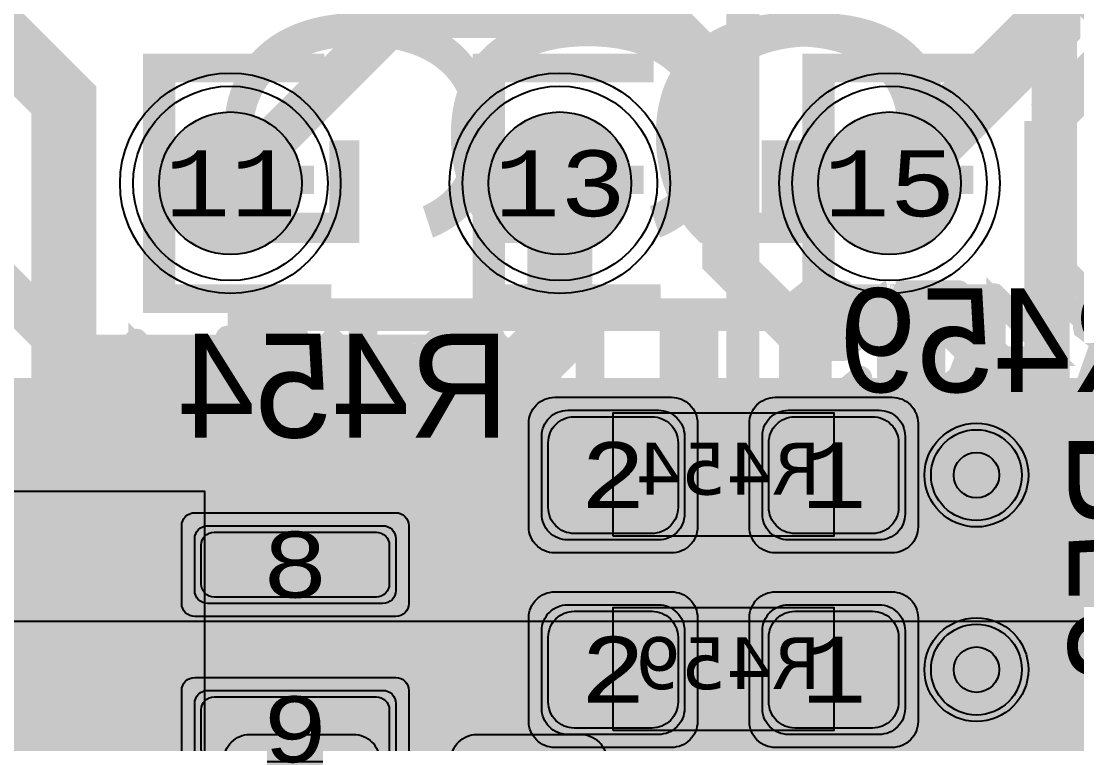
# Model space of a CAD drawing. Extents: x -28 to 199, y -61 to 255.
# Drawn here: x 74.34 to 82.47, y 134.43 to 140 of the extents above; entities that cross this region are included whole.
import ezdxf
from ezdxf.enums import TextEntityAlignment as Align

# ---------------------------------------------------------------- set-up
doc = ezdxf.new("R2010")
doc.units = 0
doc.header["$MEASUREMENT"] = 0
for name, color, linetype in [('ASSEMBLY_OUTLINES_BTM', 191, 'CONTINUOUS'), ('ASSEMBLY_OUTLINES_TOP', 102, 'CONTINUOUS'), ('ASSEMBLY_PART_NUMBERS_BTM', 191, 'CONTINUOUS'), ('ASSEMBLY_PART_NUMBERS_TOP', 102, 'CONTINUOUS'), ('ASSEMBLY_REF_DES_BTM', 191, 'CONTINUOUS'), ('DRILL_DRAWING', 21, 'CONTINUOUS'), ('GENERATED_SILKSCREEN_BTM', 255, 'CONTINUOUS'), ('GENERATED_SILKSCREEN_TOP', 140, 'CONTINUOUS'), ('PART_HOLES_LAYER_2', 30, 'CONTINUOUS'), ('PART_HOLES_LAYER_3', 30, 'CONTINUOUS'), ('PART_HOLES_LAYER_BOTTOM', 30, 'CONTINUOUS'), ('PART_HOLES_LAYER_TOP', 30, 'CONTINUOUS'), ('PART_PADS_LAYER_2', 230, 'CONTINUOUS'), ('PART_PADS_LAYER_3', 81, 'CONTINUOUS'), ('PART_PADS_LAYER_BOTTOM', 10, 'CONTINUOUS'), ('PART_PADS_LAYER_TOP', 150, 'CONTINUOUS'), ('PART_PADS_SMD_BTM', 10, 'CONTINUOUS'), ('PIN_NUMBERS_BTM', 8, 'CONTINUOUS'), ('PIN_NUMBERS_TOP', 8, 'CONTINUOUS'), ('PLACEMENT_OUTLINES_BTM', 222, 'CONTINUOUS'), ('PLACEMENT_OUTLINES_TOP', 130, 'CONTINUOUS'), ('PLANE_SHAPES_LAYER_2', 230, 'CONTINUOUS'), ('PLANE_SHAPES_LAYER_3', 81, 'CONTINUOUS'), ('SILKSCREEN_OUTLINES_BTM', 211, 'CONTINUOUS'), ('SILKSCREEN_OUTLINES_TOP', 150, 'CONTINUOUS'), ('SILKSCREEN_REF_DES_BTM', 211, 'CONTINUOUS'), ('SOLDERMASK_PADS_BTM', 12, 'CONTINUOUS'), ('SOLDERMASK_PADS_TOP', 180, 'CONTINUOUS'), ('SOLDERPASTE_PADS_BTM', 12, 'CONTINUOUS'), ('TRACES_LAYER_2', 230, 'CONTINUOUS'), ('TRACES_LAYER_BOTTOM', 10, 'CONTINUOUS'), ('TRACES_LAYER_TOP', 150, 'CONTINUOUS'), ('VIA_HOLES_LAYER_2', 30, 'CONTINUOUS'), ('VIA_HOLES_LAYER_3', 30, 'CONTINUOUS'), ('VIA_HOLES_LAYER_BOTTOM', 30, 'CONTINUOUS'), ('VIA_HOLES_LAYER_TOP', 30, 'CONTINUOUS'), ('VIA_PADS_LAYER_2', 230, 'CONTINUOUS'), ('VIA_PADS_LAYER_3', 81, 'CONTINUOUS'), ('VIA_PADS_LAYER_BOTTOM', 10, 'CONTINUOUS'), ('VIA_PADS_LAYER_TOP', 150, 'CONTINUOUS')]:
    doc.layers.add(name, color=color, linetype=linetype)
doc.styles.add('COURIER_NEW', font='COUR.TTF')
doc.styles.add('VERDANA', font='verdana.TTF')
doc.styles.add('VERIBEST_GERBER_0', font='txt')

msp = doc.modelspace()

# ---------------------------------------------------------------- hatches: boundary and pattern name
at = {"layer": 'PART_HOLES_LAYER_2'}
h = msp.add_hatch(color=256, dxfattribs=at)
edge = h.paths.add_edge_path()
edge.add_arc((75.95, 138.75), 0.55, 0, 360)
h = msp.add_hatch(color=256, dxfattribs=at)
edge = h.paths.add_edge_path()
edge.add_arc((78.49, 138.75), 0.55, 0, 360)
h = msp.add_hatch(color=256, dxfattribs=at)
edge = h.paths.add_edge_path()
edge.add_arc((81.03, 138.75), 0.55, 0, 360)
at = {"layer": 'PART_HOLES_LAYER_3'}
h = msp.add_hatch(color=256, dxfattribs=at)
edge = h.paths.add_edge_path()
edge.add_arc((75.95, 138.75), 0.55, 0, 360)
h = msp.add_hatch(color=256, dxfattribs=at)
edge = h.paths.add_edge_path()
edge.add_arc((78.49, 138.75), 0.55, 0, 360)
h = msp.add_hatch(color=256, dxfattribs=at)
edge = h.paths.add_edge_path()
edge.add_arc((81.03, 138.75), 0.55, 0, 360)
at = {"layer": 'PART_HOLES_LAYER_BOTTOM'}
h = msp.add_hatch(color=256, dxfattribs=at)
edge = h.paths.add_edge_path()
edge.add_arc((75.95, 138.75), 0.55, 0, 360)
h = msp.add_hatch(color=256, dxfattribs=at)
edge = h.paths.add_edge_path()
edge.add_arc((78.49, 138.75), 0.55, 0, 360)
h = msp.add_hatch(color=256, dxfattribs=at)
edge = h.paths.add_edge_path()
edge.add_arc((81.03, 138.75), 0.55, 0, 360)
at = {"layer": 'PART_HOLES_LAYER_TOP'}
h = msp.add_hatch(color=256, dxfattribs=at)
edge = h.paths.add_edge_path()
edge.add_arc((75.95, 138.75), 0.55, 0, 360)
h = msp.add_hatch(color=256, dxfattribs=at)
edge = h.paths.add_edge_path()
edge.add_arc((78.49, 138.75), 0.55, 0, 360)
h = msp.add_hatch(color=256, dxfattribs=at)
edge = h.paths.add_edge_path()
edge.add_arc((81.03, 138.75), 0.55, 0, 360)
at = {"layer": 'PLANE_SHAPES_LAYER_2'}
h = msp.add_hatch(color=256, dxfattribs=at)
h.paths.add_polyline_path([(169.5, 129.25), (149.5, 129.25), (142.25, 122), (142.25, 90.5), (147.5, 90.5), (147.5, 80), (154, 80), (154, 69.25), (131.75, 69.25), (131.75, 73.25), (121.25, 73.25), (121.25, 81), (110.5, 81), (110.5, 125.75), (106.5, 125.75), (106.5, 128.75), (93.5, 128.75), (93.5, 120.25), (91.75, 120.25), (91.75, 121.5), (80, 121.5), (80, 118.25), (73.25, 118.25), (73.25, 124.5), (67.5, 124.5), (67.5, 128), (57.75, 128), (57.75, 120.25), (55.25, 120.25), (55.25, 121.5), (47.5, 121.5), (47.5, 119), (35, 119), (35, 134.75), (32.75, 134.75), (32.75, 159.75), (29.25, 159.75), (29.25, 175.25), (22.5, 175.25), (22.5, 195.25), (17.25, 195.25), (17.25, 198), (22.5, 198), (22.5, 216.5), (40.25, 216.5), (40.25, 235.5), (54.5, 235.5), (54.5, 254), (87.25, 254), (87.25, 236.25), (86.25, 236.25), (86.25, 228.75), (81, 228.75), (81, 218.75), (95.25, 218.75), (95.25, 194.5), (87, 194.5), (87, 172), (131.1, 172), (131.1, 208.75), (115.5, 208.75), (115.5, 213.75), (106.75, 213.75), (106.75, 218.75), (110.25, 222.25), (110.25, 226.25), (142.5, 226.25), (142.5, 221.5), (160.5, 221.5), (160.5, 240.75), (169.5, 240.75)])
h.paths.add_polyline_path([(35.5, 149.5), (41.75, 149.5), (41.75, 152), (39.25, 152), (39.25, 154), (37.75, 154), (37.75, 152), (35.5, 152)], flags=16)
h.paths.add_polyline_path([(37.5, 125.75), (37.5, 128.75), (42.75, 128.75), (42.75, 125.75)], flags=16)
h.paths.add_polyline_path([(52, 127.75), (52, 130.75), (54.25, 130.75), (54.25, 127.75)], flags=16)
h.paths.add_polyline_path([(50.75, 219.5), (50.75, 226.5), (71.75, 226.5), (71.75, 219.5)], flags=16)
h.paths.add_polyline_path([(66.5, 150.75), (66.5, 177.5), (72.25, 177.5), (72.25, 150.75)], flags=16)
h.paths.add_polyline_path([(47.25, 185.25), (73, 185.25), (73, 188.25), (70.25, 188.25), (70.25, 191), (47.25, 191)], flags=16)
h.paths.add_polyline_path([(84.5, 208), (84.5, 212.75), (85, 212.75), (85, 208)], flags=16)
h.paths.add_polyline_path([(61.5, 137.25), (87.75, 137.25), (87.75, 140.5), (84.75, 140.5), (84.75, 143), (61.5, 143)], flags=16)
h.paths.add_polyline_path([(88.75, 127), (88.75, 130), (91, 130), (91, 127)], flags=16)
h.paths.add_polyline_path([(85.5, 130.25), (85.5, 132.5), (91, 132.5), (91, 130.25)], flags=16)
h.paths.add_polyline_path([(108.75, 142.25), (135.75, 142.25), (135.75, 145.75), (132.25, 145.75), (132.25, 149), (108.75, 149)], flags=16)
h.paths.add_polyline_path([(114.25, 126.75), (140.75, 126.75), (140.75, 129.75), (137.25, 129.75), (137.25, 133), (114.25, 133)], flags=16)
h.paths.add_polyline_path([(155.25, 180.25), (166.25, 180.25), (166.25, 186.25), (152.25, 186.25), (152.25, 183), (155.25, 183)], flags=16)
at = {"layer": 'PLANE_SHAPES_LAYER_3'}
h = msp.add_hatch(color=256, dxfattribs=at)
h.paths.add_polyline_path([(169.5, 129.25), (149.5, 129.25), (142.25, 122), (142.25, 90.5), (147.5, 90.5), (147.5, 80), (154, 80), (154, 69.25), (131.75, 69.25), (131.75, 73.25), (121.25, 73.25), (121.25, 81), (110.5, 81), (110.5, 125.75), (106.5, 125.75), (106.5, 128.75), (93.5, 128.75), (93.5, 120.25), (91.75, 120.25), (91.75, 121.5), (80, 121.5), (80, 118.25), (73.25, 118.25), (73.25, 124.5), (67.5, 124.5), (67.5, 127.75), (58.25, 127.75), (58.25, 130.25), (88.75, 130.25), (88.75, 127), (91, 127), (91, 132.5), (55, 132.5), (55, 131.25), (52, 131.25), (52, 127.75), (55, 127.75), (55, 127.25), (57.75, 127.25), (57.75, 120.25), (55.25, 120.25), (55.25, 121.5), (47.5, 121.5), (47.5, 119), (35, 119), (35, 134.75), (32.75, 134.75), (32.75, 159.75), (29.25, 159.75), (29.25, 175.25), (22.5, 175.25), (22.5, 195.25), (17.25, 195.25), (17.25, 198), (22.5, 198), (22.5, 216.5), (40.25, 216.5), (40.25, 235.5), (54.5, 235.5), (54.5, 254), (87.25, 254), (87.25, 236.25), (86.25, 236.25), (86.25, 228.75), (81, 228.75), (81, 218.75), (95.25, 218.75), (95.25, 194.5), (87, 194.5), (87, 172), (131.1, 172), (131.1, 208.75), (115.5, 208.75), (115.5, 213.75), (106.75, 213.75), (106.75, 218.75), (110.25, 222.25), (110.25, 226.25), (142.5, 226.25), (142.5, 221.5), (160.5, 221.5), (160.5, 240.75), (169.5, 240.75)])
h.paths.add_polyline_path([(35.5, 149.5), (41.75, 149.5), (41.75, 152), (39.25, 152), (39.25, 154), (37.75, 154), (37.75, 152), (35.5, 152)], flags=16)
h.paths.add_polyline_path([(37.5, 125.75), (37.5, 128.75), (42.75, 128.75), (42.75, 125.75)], flags=16)
h.paths.add_polyline_path([(50.75, 219.5), (50.75, 226.5), (71.75, 226.5), (71.75, 219.5)], flags=16)
h.paths.add_polyline_path([(66.5, 150.75), (66.5, 177.5), (72.25, 177.5), (72.25, 150.75)], flags=16)
h.paths.add_polyline_path([(47.25, 185.25), (73, 185.25), (73, 188.25), (70.25, 188.25), (70.25, 191), (47.25, 191)], flags=16)
h.paths.add_polyline_path([(84.5, 208), (84.5, 212.75), (85, 212.75), (85, 208)], flags=16)
h.paths.add_polyline_path([(61.5, 137.25), (87.75, 137.25), (87.75, 140.5), (84.75, 140.5), (84.75, 143), (61.5, 143)], flags=16)
h.paths.add_polyline_path([(108.75, 142.25), (135.75, 142.25), (135.75, 145.75), (132.25, 145.75), (132.25, 149), (108.75, 149)], flags=16)
h.paths.add_polyline_path([(114.25, 126.75), (140.75, 126.75), (140.75, 129.75), (137.25, 129.75), (137.25, 133), (114.25, 133)], flags=16)
h.paths.add_polyline_path([(155.25, 180.25), (166.25, 180.25), (166.25, 186.25), (152.25, 186.25), (152.25, 183), (155.25, 183)], flags=16)
at = {"layer": 'VIA_HOLES_LAYER_2'}
h = msp.add_hatch(color=256, dxfattribs=at)
edge = h.paths.add_edge_path()
edge.add_arc((81.7, 136.5), 0.175, 0, 360)
h = msp.add_hatch(color=256, dxfattribs=at)
edge = h.paths.add_edge_path()
edge.add_arc((81.7, 135), 0.175, 0, 360)
at = {"layer": 'VIA_HOLES_LAYER_3'}
h = msp.add_hatch(color=256, dxfattribs=at)
edge = h.paths.add_edge_path()
edge.add_arc((81.7, 136.5), 0.175, 0, 360)
h = msp.add_hatch(color=256, dxfattribs=at)
edge = h.paths.add_edge_path()
edge.add_arc((81.7, 135), 0.175, 0, 360)
at = {"layer": 'VIA_HOLES_LAYER_BOTTOM'}
h = msp.add_hatch(color=256, dxfattribs=at)
edge = h.paths.add_edge_path()
edge.add_arc((81.7, 136.5), 0.175, 0, 360)
h = msp.add_hatch(color=256, dxfattribs=at)
edge = h.paths.add_edge_path()
edge.add_arc((81.7, 135), 0.175, 0, 360)
at = {"layer": 'VIA_HOLES_LAYER_TOP'}
h = msp.add_hatch(color=256, dxfattribs=at)
edge = h.paths.add_edge_path()
edge.add_arc((81.7, 136.5), 0.175, 0, 360)
h = msp.add_hatch(color=256, dxfattribs=at)
edge = h.paths.add_edge_path()
edge.add_arc((81.7, 135), 0.175, 0, 360)

# ---------------------------------------------------------------- linework, layer by layer
at = {"layer": 'ASSEMBLY_OUTLINES_BTM'}
for points in [[(78.9, 136.03), (78.9, 136.98), (80.6, 136.98), (80.6, 136.03)], [(78.9, 134.53), (78.9, 135.48), (80.6, 135.48), (80.6, 134.53)]]:
    msp.add_lwpolyline(points, close=True, dxfattribs=at)
at = {"layer": 'ASSEMBLY_OUTLINES_BTM', "const_width": 0.2}
msp.add_lwpolyline([(71.75, 127.625), (71.75, 136.375), (75.75, 136.375), (75.75, 127.625)], close=True, dxfattribs=at)
at = {"layer": 'ASSEMBLY_OUTLINES_TOP', "const_width": 0.2}
msp.add_lwpolyline([(58.08, 135.37), (58.08, 144.67), (91.28, 144.67), (91.28, 135.37)], close=True, dxfattribs=at)
at = {"layer": 'ASSEMBLY_OUTLINES_TOP'}
msp.add_solid([(73.5, 135), (75.75, 135), (73.5, 135.75), (75.75, 135.75)], dxfattribs=at)
at = {"layer": 'GENERATED_SILKSCREEN_BTM', "const_width": 0.15}
for points in [[(82.2808, 137.4176), (81.8504, 137.8464), (81.8504, 137.4176), (82.2808, 137.4176)], [(80.6824, 137.1296), (80.8168, 137.2392), (80.8192, 137.2408), (80.8208, 137.2432), (80.8216, 137.248), (80.8208, 137.2536), (80.8184, 137.2592), (80.8144, 137.2632), (80.8096, 137.2664), (80.804, 137.2672), (80.7984, 137.2656), (80.668, 137.1592), (80.4096, 137.1592), (80.2848, 137.26), (80.2848, 137.5472), (80.3936, 137.4592), (80.3968, 137.4576), (80.3976, 137.4568), (80.4, 137.456), (80.4032, 137.456), (80.6728, 137.456), (80.676, 137.456), (80.6808, 137.4576), (80.6824, 137.4592), (80.8168, 137.568), (80.8192, 137.5688), (80.82, 137.5704), (80.8216, 137.5728), (80.8232, 137.5784), (80.824, 137.5816), (80.824, 137.8008), (80.8232, 137.8048), (80.8216, 137.808), (80.82, 137.8104), (80.8192, 137.8112), (80.8168, 137.8136), (80.6824, 137.9232), (80.6792, 137.924), (80.6776, 137.9248), (80.676, 137.9256), (80.6728, 137.9264), (80.4032, 137.9264), (80.4, 137.9256), (80.3984, 137.9248), (80.396, 137.924), (80.3928, 137.9232), (80.2584, 137.8136), (80.256, 137.8096), (80.2552, 137.8064), (80.2536, 137.804), (80.2528, 137.8008), (80.2528, 137.252), (80.2536, 137.2496), (80.2552, 137.244), (80.256, 137.2424), (80.2584, 137.2392), (80.3928, 137.1296), (80.3968, 137.128), (80.3976, 137.1272), (80.4, 137.1272), (80.4008, 137.1264), (80.4016, 137.1264), (80.4032, 137.1264), (80.6728, 137.1264), (80.676, 137.1272), (80.6792, 137.128), (80.6824, 137.1296)], [(80.7912, 137.7928), (80.7912, 137.5896), (80.668, 137.488), (80.4096, 137.488), (80.2848, 137.5896), (80.2848, 137.7928), (80.4096, 137.8936), (80.668, 137.8936), (80.7912, 137.7928)], [(81.8504, 137.1424), (81.8496, 137.136), (81.8456, 137.132), (81.84, 137.1296), (81.8344, 137.1288), (81.8288, 137.1296), (81.824, 137.132), (81.82, 137.136), (81.8184, 137.1424), (81.8184, 137.3848), (81.7808, 137.3848), (81.7752, 137.3864), (81.7704, 137.3896), (81.768, 137.3952), (81.7672, 137.4008), (81.768, 137.4072), (81.7704, 137.4128), (81.7752, 137.4168), (81.7808, 137.4176), (81.8184, 137.4176), (81.8184, 137.888), (81.8192, 137.892), (81.8216, 137.8952), (81.8248, 137.8984), (81.8288, 137.9008), (81.8336, 137.9024), (81.8384, 137.9032), (81.8424, 137.9024), (81.8464, 137.8992), (82.332, 137.4136), (82.3352, 137.4088), (82.3368, 137.404), (82.336, 137.3992), (82.3328, 137.3936), (82.3312, 137.3896), (82.328, 137.3872), (82.3248, 137.3856), (82.3208, 137.3848), (81.8504, 137.3848), (81.8504, 137.1424)], [(82.5256, 137.6224), (82.5232, 137.624), (82.5224, 137.628), (82.5208, 137.632), (82.52, 137.636), (82.52, 137.8008), (82.5208, 137.8048), (82.5224, 137.8072), (82.5224, 137.8096), (82.5232, 137.8104), (82.5248, 137.8112), (82.5256, 137.8128), (82.6616, 137.9232)], [(75.6688, 137.0676), (75.2384, 137.4964), (75.2384, 137.0676), (75.6688, 137.0676)], [(77.1808, 137.0676), (76.7504, 137.4964), (76.7504, 137.0676), (77.1808, 137.0676)], [(82.552, 137.1376), (82.5488, 137.132), (82.5432, 137.1288), (82.5376, 137.128), (82.532, 137.1296), (82.5272, 137.132), (82.5232, 137.136), (82.5216, 137.1416), (82.5224, 137.148), (82.6536, 137.5208), (82.5256, 137.6224)], [(75.2384, 136.7924), (75.2376, 136.786), (75.2336, 136.782), (75.228, 136.7796), (75.2224, 136.7788), (75.2168, 136.7796), (75.212, 136.782), (75.208, 136.786), (75.2064, 136.7924), (75.2064, 137.0348), (75.1688, 137.0348), (75.1632, 137.0364), (75.1584, 137.0396), (75.156, 137.0452), (75.1552, 137.0508), (75.156, 137.0572), (75.1584, 137.0628), (75.1632, 137.0668), (75.1688, 137.0676), (75.2064, 137.0676), (75.2064, 137.538), (75.2072, 137.542), (75.2096, 137.5452), (75.2128, 137.5484), (75.2168, 137.5508), (75.2216, 137.5524), (75.2264, 137.5532), (75.2304, 137.5524), (75.2344, 137.5492), (75.72, 137.0636), (75.7232, 137.0588), (75.7248, 137.054), (75.724, 137.0492), (75.7208, 137.0436), (75.7192, 137.0396), (75.716, 137.0372), (75.7128, 137.0356), (75.7088, 137.0348), (75.2384, 137.0348), (75.2384, 136.7924)], [(76.3296, 137.3012), (76.3328, 137.3004), (76.3352, 137.2996), (76.3384, 137.298), (76.4472, 137.21), (76.4472, 137.5436), (75.9248, 137.5436), (75.9192, 137.5452), (75.9144, 137.5484), (75.912, 137.554), (75.9112, 137.5596), (75.912, 137.566), (75.9144, 137.5708), (75.9192, 137.5748), (75.9248, 137.5764), (76.4648, 137.5764), (76.4704, 137.5748), (76.4752, 137.5708), (76.4792, 137.566), (76.4808, 137.5604), (76.4808, 137.1756), (76.48, 137.17), (76.4776, 137.166), (76.4744, 137.1636), (76.4688, 137.162), (76.4656, 137.1604), (76.4616, 137.1596), (76.4576, 137.1604), (76.4544, 137.1628), (76.324, 137.2692), (76.0656, 137.2692), (75.9408, 137.1676), (75.9408, 136.91), (76.0656, 136.81), (76.324, 136.81), (76.4544, 136.9156), (76.46, 136.918), (76.4648, 136.918), (76.4704, 136.9148), (76.4744, 136.9108), (76.4776, 136.9052), (76.4792, 136.8996), (76.4784, 136.8964), (76.4776, 136.894), (76.476, 136.8916), (76.4736, 136.89), (76.3384, 136.7796), (76.336, 136.778), (76.3328, 136.778), (76.3296, 136.7764), (76.06, 136.7764), (76.0584, 136.7764), (76.0568, 136.7772), (76.056, 136.7772), (76.0544, 136.778), (76.0528, 136.778), (76.0496, 136.7796), (75.9144, 136.89), (75.912, 136.8924), (75.9112, 136.894), (75.9096, 136.8988), (75.9088, 136.902), (75.9088, 137.1756), (75.9096, 137.1788), (75.9112, 137.1836), (75.9112, 137.1852), (75.9128, 137.186), (75.9136, 137.1876), (75.9144, 137.1892), (76.0496, 137.298), (76.0536, 137.2996), (76.0568, 137.3004), (76.06, 137.3012), (76.3296, 137.3012)], [(76.7504, 136.7924), (76.7496, 136.786), (76.7456, 136.782), (76.74, 136.7796), (76.7344, 136.7788), (76.7288, 136.7796), (76.724, 136.782), (76.72, 136.786), (76.7184, 136.7924), (76.7184, 137.0348), (76.6808, 137.0348), (76.6752, 137.0364), (76.6704, 137.0396), (76.668, 137.0452), (76.6672, 137.0508), (76.668, 137.0572), (76.6704, 137.0628), (76.6752, 137.0668), (76.6808, 137.0676), (76.7184, 137.0676), (76.7184, 137.538), (76.7192, 137.542), (76.7216, 137.5452), (76.7248, 137.5484), (76.7288, 137.5508), (76.7336, 137.5524), (76.7384, 137.5532), (76.7424, 137.5524), (76.7464, 137.5492), (77.232, 137.0636), (77.2352, 137.0588), (77.2368, 137.054), (77.236, 137.0492), (77.2328, 137.0436), (77.2312, 137.0396), (77.228, 137.0372), (77.2248, 137.0356), (77.2208, 137.0348), (76.7504, 137.0348), (76.7504, 136.7924)], [(77.4256, 137.2724), (77.4232, 137.274), (77.4224, 137.278), (77.4208, 137.282), (77.42, 137.286), (77.42, 137.4508), (77.4208, 137.4548), (77.4224, 137.4572), (77.4224, 137.4596), (77.4232, 137.4604), (77.4248, 137.4612), (77.4256, 137.4628), (77.5616, 137.5732), (77.5656, 137.5748), (77.5688, 137.5756), (77.572, 137.5764), (77.9752, 137.5764), (77.9824, 137.5748), (77.9872, 137.5708), (77.9912, 137.566), (77.9928, 137.5604), (77.9928, 136.7924), (77.9912, 136.786), (77.9872, 136.782), (77.9824, 136.7796), (77.9768, 136.7788), (77.9704, 136.7796), (77.9648, 136.782), (77.9608, 136.786), (77.9592, 136.7924), (77.9592, 137.1604), (77.5832, 137.1604), (77.452, 136.7876), (77.4488, 136.782), (77.4432, 136.7788), (77.4376, 136.778), (77.432, 136.7796), (77.4272, 136.782), (77.4232, 136.786), (77.4216, 136.7916), (77.4224, 136.798), (77.5536, 137.1708), (77.4256, 137.2724)], [(77.9592, 137.5436), (77.5768, 137.5436), (77.452, 137.4428), (77.452, 137.294), (77.5768, 137.1924), (77.9592, 137.1924), (77.9592, 137.5436)], [(82.6972, 136.1696), (82.5324, 136.1696), (82.5284, 136.1696), (82.526, 136.172), (82.5236, 136.172), (82.5228, 136.1728), (82.522, 136.1736), (82.5196, 136.1752), (82.41, 136.3112), (82.4084, 136.3152), (82.4076, 136.3176), (82.4068, 136.3216), (82.4068, 136.7248), (82.4084, 136.732), (82.4124, 136.736), (82.4172, 136.7408), (82.4228, 136.7424), (83.1908, 136.7424)], [(82.4396, 136.7088), (82.4396, 136.3256), (82.5404, 136.2016), (82.6892, 136.2016), (82.7908, 136.3256), (82.7908, 136.7088), (82.4396, 136.7088)], [(82.7732, 135.9528), (82.4396, 135.9528), (82.4396, 135.4304), (82.438, 135.4248), (82.4348, 135.42), (82.4292, 135.4176), (82.4236, 135.4168), (82.4172, 135.4176), (82.4116, 135.42), (82.4084, 135.4248), (82.4068, 135.4304), (82.4068, 135.9704), (82.4084, 135.976), (82.4124, 135.98), (82.4172, 135.9848), (82.4228, 135.9864), (82.8076, 135.9864)], [(82.634, 134.6904), (82.5404, 134.6904), (82.4396, 134.8152), (82.4396, 135.0736), (82.546, 135.204), (82.5476, 135.2096), (82.5468, 135.2144), (82.5444, 135.22), (82.5396, 135.2232), (82.5348, 135.2264), (82.5292, 135.2272), (82.5236, 135.2264), (82.5196, 135.2224), (82.41, 135.088), (82.4092, 135.0848), (82.4084, 135.0824), (82.4076, 135.0816), (82.4068, 135.0784), (82.4068, 134.8088), (82.4076, 134.8056), (82.4076, 134.8048), (82.4084, 134.804), (82.4092, 134.8016), (82.41, 134.7984)], [(82.41, 134.7984), (82.5196, 134.664), (82.5236, 134.6616), (82.5268, 134.6608), (82.5292, 134.6592), (82.5324, 134.6584), (82.642, 134.6584)]]:
    msp.add_lwpolyline(points, dxfattribs=at)
for points in [[(81.580805, 137.525599), (81.580005, 137.519999, -0.1119910937), (81.580004, 137.519997), (81.577605, 137.515998, -0.1622776605), (81.577603, 137.515996), (81.574403, 137.513596, -0.1119910934), (81.574401, 137.513595), (81.568801, 137.511995, -0.049388989), (81.5688, 137.511995), (81.565604, 137.510397, -0.1845275527), (81.565601, 137.510395), (81.561601, 137.509595, -0.0954145719), (81.561599, 137.509595), (81.557599, 137.510395, -0.1119910922), (81.557597, 137.510396), (81.554397, 137.512796), (81.423998, 137.619195), (81.165602, 137.619195), (81.040805, 137.517598), (81.040805, 137.260002), (81.165602, 137.160005), (81.423998, 137.160005), (81.554396, 137.265603, -0.1622776605), (81.554398, 137.265605), (81.559998, 137.268005, -0.1454891695), (81.560001, 137.268005), (81.5648, 137.268005, -0.2360679775), (81.564804, 137.268003), (81.5704, 137.264805, -0.2133768066), (81.570404, 137.264804), (81.574404, 137.260804, -0.2133768072), (81.574405, 137.2608), (81.577603, 137.255204, -0.1845275526), (81.577605, 137.255201), (81.579205, 137.249601), (81.579205, 137.249599), (81.578405, 137.246399), (81.578405, 137.246398), (81.577605, 137.243998, -0.1622776605), (81.577603, 137.243996), (81.576004, 137.241597, -0.0710678126), (81.576003, 137.241596), (81.573603, 137.239996), (81.438403, 137.129596), (81.436003, 137.127996, -0.1622776602), (81.436, 137.127995), (81.4328, 137.127995), (81.429604, 137.126397, -0.2360679779), (81.4296, 137.126395), (81.1584, 137.126395, -0.2360679779), (81.158396, 137.126397), (81.1568, 137.127195), (81.156, 137.127195, -0.2360679779), (81.155996, 137.127197), (81.1544, 137.127995), (81.1528, 137.127995, -0.2360679779), (81.152796, 137.127997), (81.1496, 137.129595, -0.1622776599), (81.149597, 137.129596), (81.014399, 137.239995, -0.1622776593), (81.014396, 137.239996), (81.011996, 137.242396, -0.213376806), (81.011995, 137.2424), (81.011197, 137.243995, -0.184527552), (81.011195, 137.243998), (81.009595, 137.248798), (81.009595, 137.248799), (81.008795, 137.251999), (81.008795, 137.525601), (81.009595, 137.528801), (81.009595, 137.528802), (81.011195, 137.533602), (81.011195, 137.5352, -0.4142135624), (81.0112, 137.535205), (81.012797, 137.536003), (81.013595, 137.5376, -0.111991093), (81.013596, 137.537602), (81.014395, 137.5392, -0.2360679784), (81.014397, 137.539204), (81.149596, 137.648003, -0.1622776605), (81.149598, 137.648005), (81.153598, 137.649605, -0.099019513), (81.1536, 137.649605), (81.156799, 137.650405), (81.159999, 137.651205, -0.099019513), (81.160001, 137.651205), (81.429599, 137.651205, -0.0990195137), (81.429601, 137.651205), (81.4328, 137.650405, -0.099019513), (81.432802, 137.650405), (81.435202, 137.649605, -0.1622776591), (81.435204, 137.649603), (81.4384, 137.648005, -0.1622776602), (81.438403, 137.648004), (81.547195, 137.56001), (81.547195, 137.893595), (81.024801, 137.893595, -0.0990195136), (81.024799, 137.893595), (81.019199, 137.895195, -0.1119910928), (81.019197, 137.895196), (81.014399, 137.898395, -0.2534505533), (81.014395, 137.898398), (81.011995, 137.903998), (81.011995, 137.903999), (81.011195, 137.909599), (81.011195, 137.909601), (81.011995, 137.916001, -0.184527552), (81.011997, 137.916004), (81.014395, 137.9208, -0.2360679775), (81.014397, 137.920804), (81.019196, 137.924803, -0.1845275529), (81.019199, 137.924805), (81.02009, 137.92506, 1.06104e-05), (81.020125, 137.925059), (81.019202, 137.924795), (81.014403, 137.920796), (81.012005, 137.916), (81.012005, 137.915999), (81.011205, 137.9096), (81.012005, 137.904002), (81.014405, 137.898403), (81.019202, 137.895205), (81.024801, 137.893605), (81.5472, 137.893605, -0.4142135624), (81.547205, 137.8936), (81.547205, 137.56, -0.6180339895), (81.547197, 137.559996), (81.438397, 137.647996, -0.0710678117), (81.438396, 137.647997), (81.4352, 137.649595, -0.0990195136), (81.435198, 137.649595), (81.432798, 137.650395, -0.0493889897), (81.432797, 137.650395), (81.429599, 137.651195), (81.160001, 137.651195), (81.156801, 137.650395), (81.153603, 137.649595, -0.049388989), (81.153602, 137.649595), (81.149602, 137.647995), (81.014403, 137.539196), (81.013605, 137.5376, -0.1119910925), (81.013604, 137.537598), (81.012805, 137.536, -0.2534505542), (81.012802, 137.535996), (81.011205, 137.535198), (81.011205, 137.533598), (81.009605, 137.528798, -0.049388989), (81.009605, 137.528797), (81.008805, 137.525599), (81.008805, 137.252001), (81.009605, 137.248803, -0.049388989), (81.009605, 137.248802), (81.011205, 137.244002), (81.011205, 137.244), (81.012003, 137.242405, -0.0710678117), (81.012004, 137.242404), (81.014404, 137.240004, -0.0710678119), (81.014405, 137.240003), (81.149603, 137.129604, -0.0710678119), (81.149604, 137.129603), (81.1528, 137.128005), (81.1544, 137.128005, -0.2360679767), (81.154404, 137.128003), (81.156, 137.127205), (81.1568, 137.127205, -0.2360679763), (81.156804, 137.127203), (81.1584, 137.126405), (81.4296, 137.126405), (81.432796, 137.128003, -0.2360679767), (81.4328, 137.128005), (81.435999, 137.128005), (81.438397, 137.129604), (81.573597, 137.240004), (81.575996, 137.241604), (81.577595, 137.244002), (81.578395, 137.246402, -0.0493889889), (81.578395, 137.246403), (81.579195, 137.2496), (81.577595, 137.255199), (81.577595, 137.2552), (81.574398, 137.260795, -0.1119910934), (81.574396, 137.260796), (81.570396, 137.264796, -0.0710678116), (81.570395, 137.264797), (81.5648, 137.267995), (81.560002, 137.267995), (81.554402, 137.265595), (81.424003, 137.159996, -0.1622776602), (81.424, 137.159995), (81.1656, 137.159995, -0.1622776602), (81.165597, 137.159996), (81.040797, 137.259996, -0.2360679769), (81.040795, 137.26), (81.040795, 137.5176, -0.2360679778), (81.040797, 137.517604), (81.165597, 137.619204, -0.1622776602), (81.1656, 137.619205), (81.424, 137.619205, -0.1622776602), (81.424003, 137.619204), (81.554403, 137.512804), (81.557602, 137.510405), (81.5616, 137.509605), (81.565599, 137.510405, -0.049388989), (81.5656, 137.510405), (81.568796, 137.512003, -0.1845275525), (81.568799, 137.512005), (81.574398, 137.513605), (81.577596, 137.516003), (81.579995, 137.520001), (81.580795, 137.525601), (81.580795, 137.910399), (81.579195, 137.915998), (81.575196, 137.920796), (81.570398, 137.924795), (81.564799, 137.926395), (81.077956, 137.926395, 5.22092e-05), (81.078128, 137.926405), (81.564799, 137.926405, -0.0990195143), (81.564801, 137.926405), (81.570401, 137.924805, -0.1845275525), (81.570404, 137.924803), (81.575203, 137.920804, -0.0710678117), (81.575204, 137.920803), (81.579203, 137.916004, -0.184527552), (81.579205, 137.916001), (81.580805, 137.910401), (81.580805, 137.525599)], [(80.042098, 136.980005, 1.22306e-05), (80.042089, 136.979995), (79.457911, 136.979995, 1.22306e-05), (79.457902, 136.980005), (80.042098, 136.980005)], [(75.750005, 136.183206, 1.45686e-05), (75.749995, 136.183204), (75.749995, 136.374995), (71.750005, 136.374995), (71.750005, 136.183204, 1.45686e-05), (71.749995, 136.183206), (71.749995, 136.375, -0.4142135624), (71.75, 136.375005), (75.75, 136.375005, -0.4142135624), (75.750005, 136.375), (75.750005, 136.183206)], [(80.033844, 136.029995), (79.466156, 136.029995, 1.1642e-05), (79.466164, 136.030005), (80.033836, 136.030005, 1.1642e-05), (80.033844, 136.029995)], [(75.750005, 134.913206, 1.45686e-05), (75.749995, 134.913204), (75.749995, 135.436796, 1.45686e-05), (75.750005, 135.436794), (75.750005, 134.913206)], [(80.042098, 135.480005, 1.22306e-05), (80.042089, 135.479995), (79.457911, 135.479995, 1.22306e-05), (79.457902, 135.480005), (80.042098, 135.480005)], [(80.033844, 134.529995), (79.466156, 134.529995, 1.1642e-05), (79.466164, 134.530005), (80.033836, 134.530005, 1.1642e-05), (80.033844, 134.529995)]]:
    msp.add_lwpolyline(points, format="xyb", dxfattribs=at)
at = {"layer": 'GENERATED_SILKSCREEN_TOP', "const_width": 0.15}
for points in [[(91.280005, 142.717402, 5.9988e-06), (91.279995, 142.717404), (91.279995, 144.669995), (58.080005, 144.669995), (58.080005, 135.370005), (81.490904, 135.370005, 1.21125e-05), (81.490886, 135.369995), (58.08, 135.369995, -0.4142135624), (58.079995, 135.37), (58.079995, 144.67, -0.4142135624), (58.08, 144.670005), (91.28, 144.670005, -0.4142135624), (91.280005, 144.67), (91.280005, 142.717402)], [(86.642617, 135.369995), (81.909114, 135.369995, 1.21125e-05), (81.909096, 135.370005), (86.64261, 135.370005, 7.1803e-06), (86.642617, 135.369995)]]:
    msp.add_lwpolyline(points, format="xyb", dxfattribs=at)
at = {"layer": 'PART_HOLES_LAYER_2'}
for centre in [(75.95, 138.75), (78.49, 138.75), (81.03, 138.75)]:
    msp.add_circle(centre, 0.55, dxfattribs=at)
at = {"layer": 'PART_HOLES_LAYER_3'}
for centre in [(75.95, 138.75), (78.49, 138.75), (81.03, 138.75)]:
    msp.add_circle(centre, 0.55, dxfattribs=at)
at = {"layer": 'PART_HOLES_LAYER_BOTTOM'}
for centre in [(75.95, 138.75), (78.49, 138.75), (81.03, 138.75)]:
    msp.add_circle(centre, 0.55, dxfattribs=at)
at = {"layer": 'PART_HOLES_LAYER_TOP'}
for centre in [(75.95, 138.75), (78.49, 138.75), (81.03, 138.75)]:
    msp.add_circle(centre, 0.55, dxfattribs=at)
at = {"layer": 'PART_PADS_LAYER_2'}
for centre in [(75.95, 138.75), (78.49, 138.75), (81.03, 138.75)]:
    msp.add_circle(centre, 0.75, dxfattribs=at)
at = {"layer": 'PART_PADS_LAYER_3'}
for centre in [(75.95, 138.75), (78.49, 138.75), (81.03, 138.75)]:
    msp.add_circle(centre, 0.75, dxfattribs=at)
at = {"layer": 'PART_PADS_LAYER_BOTTOM'}
for centre in [(75.95, 138.75), (78.49, 138.75), (81.03, 138.75)]:
    msp.add_circle(centre, 0.75, dxfattribs=at)
at = {"layer": 'PART_PADS_LAYER_TOP'}
for centre in [(75.95, 138.75), (78.49, 138.75), (81.03, 138.75)]:
    msp.add_circle(centre, 0.75, dxfattribs=at)
at = {"layer": 'PART_PADS_SMD_BTM'}
for points in [[(79.45, 136.2, -0.4142135624), (79.25, 136), (78.55, 136, -0.4142135624), (78.35, 136.2), (78.35, 136.8, -0.4142135624), (78.55, 137), (79.25, 137, -0.4142135624), (79.45, 136.8)], [(81.15, 136.2, -0.4142135624), (80.95, 136), (80.25, 136, -0.4142135624), (80.05, 136.2), (80.05, 136.8, -0.4142135624), (80.25, 137), (80.95, 137, -0.4142135624), (81.15, 136.8)], [(75.675, 136.01, -0.4142135624), (75.775, 136.11), (77.125, 136.11, -0.4142135624), (77.225, 136.01), (77.225, 135.61, -0.4142135624), (77.125, 135.51), (75.775, 135.51, -0.4142135624), (75.675, 135.61)], [(79.45, 134.7, -0.4142135624), (79.25, 134.5), (78.55, 134.5, -0.4142135624), (78.35, 134.7), (78.35, 135.3, -0.4142135624), (78.55, 135.5), (79.25, 135.5, -0.4142135624), (79.45, 135.3)], [(81.15, 134.7, -0.4142135624), (80.95, 134.5), (80.25, 134.5, -0.4142135624), (80.05, 134.7), (80.05, 135.3, -0.4142135624), (80.25, 135.5), (80.95, 135.5, -0.4142135624), (81.15, 135.3)], [(75.675, 134.74, -0.4142135624), (75.775, 134.84), (77.125, 134.84, -0.4142135624), (77.225, 134.74), (77.225, 134.34, -0.4142135624), (77.125, 134.24), (75.775, 134.24, -0.4142135624), (75.675, 134.34)]]:
    msp.add_lwpolyline(points, format="xyb", close=True, dxfattribs=at)
at = {"layer": 'PLACEMENT_OUTLINES_BTM'}
for points in [[(78.9, 136.03), (78.9, 136.98), (80.6, 136.98), (80.6, 136.03)], [(71.75, 127.625), (71.75, 136.375), (75.75, 136.375), (75.75, 127.625)], [(78.9, 134.53), (78.9, 135.48), (80.6, 135.48), (80.6, 134.53)]]:
    msp.add_lwpolyline(points, close=True, dxfattribs=at)
at = {"layer": 'PLACEMENT_OUTLINES_TOP'}
msp.add_lwpolyline([(58.08, 135.37), (58.08, 144.67), (91.28, 144.67), (91.28, 135.37)], close=True, dxfattribs=at)
at = {"layer": 'SILKSCREEN_OUTLINES_BTM'}
for points in [[(78.9, 136.03), (78.9, 136.98), (80.6, 136.98), (80.6, 136.03)], [(71.75, 127.625), (71.75, 136.375), (75.75, 136.375), (75.75, 127.625)], [(71.75, 127.625), (71.75, 136.375), (75.75, 136.375), (75.75, 127.625)], [(78.9, 134.53), (78.9, 135.48), (80.6, 135.48), (80.6, 134.53)]]:
    msp.add_lwpolyline(points, close=True, dxfattribs=at)
at = {"layer": 'SILKSCREEN_OUTLINES_TOP'}
msp.add_lwpolyline([(58.08, 135.37), (58.08, 144.67), (91.28, 144.67), (91.28, 135.37)], close=True, dxfattribs=at)
at = {"layer": 'SOLDERMASK_PADS_BTM'}
for points in [[(79.55, 136.1, -0.4142135624), (79.35, 135.9), (78.45, 135.9, -0.4142135624), (78.25, 136.1), (78.25, 136.9, -0.4142135624), (78.45, 137.1), (79.35, 137.1, -0.4142135624), (79.55, 136.9)], [(81.25, 136.1, -0.4142135624), (81.05, 135.9), (80.15, 135.9, -0.4142135624), (79.95, 136.1), (79.95, 136.9, -0.4142135624), (80.15, 137.1), (81.05, 137.1, -0.4142135624), (81.25, 136.9)], [(75.575, 136.11, -0.4142135624), (75.675, 136.21), (77.225, 136.21, -0.4142135624), (77.325, 136.11), (77.325, 135.51, -0.4142135624), (77.225, 135.41), (75.675, 135.41, -0.4142135624), (75.575, 135.51)], [(79.55, 134.6, -0.4142135624), (79.35, 134.4), (78.45, 134.4, -0.4142135624), (78.25, 134.6), (78.25, 135.4, -0.4142135624), (78.45, 135.6), (79.35, 135.6, -0.4142135624), (79.55, 135.4)], [(81.25, 134.6, -0.4142135624), (81.05, 134.4), (80.15, 134.4, -0.4142135624), (79.95, 134.6), (79.95, 135.4, -0.4142135624), (80.15, 135.6), (81.05, 135.6, -0.4142135624), (81.25, 135.4)], [(75.575, 134.84, -0.4142135624), (75.675, 134.94), (77.225, 134.94, -0.4142135624), (77.325, 134.84), (77.325, 134.24, -0.4142135624), (77.225, 134.14), (75.675, 134.14, -0.4142135624), (75.575, 134.24)]]:
    msp.add_lwpolyline(points, format="xyb", close=True, dxfattribs=at)
for centre in [(75.95, 138.75), (78.49, 138.75), (81.03, 138.75)]:
    msp.add_circle(centre, 0.85, dxfattribs=at)
at = {"layer": 'SOLDERMASK_PADS_TOP'}
for points in [[(76.1, 133.2, -0.4142135624), (75.9, 133.4), (75.9, 134.3, -0.4142135624), (76.1, 134.5), (76.9, 134.5, -0.4142135624), (77.1, 134.3), (77.1, 133.4, -0.4142135624), (76.9, 133.2)], [(77.85, 133.2, -0.4142135624), (77.65, 133.4), (77.65, 134.3, -0.4142135624), (77.85, 134.5), (78.65, 134.5, -0.4142135624), (78.85, 134.3), (78.85, 133.4, -0.4142135624), (78.65, 133.2)]]:
    msp.add_lwpolyline(points, format="xyb", close=True, dxfattribs=at)
for centre in [(75.95, 138.75), (78.49, 138.75), (81.03, 138.75)]:
    msp.add_circle(centre, 0.85, dxfattribs=at)
at = {"layer": 'SOLDERPASTE_PADS_BTM'}
for points in [[(79.4, 136.25, -0.4142135624), (79.2, 136.05), (78.6, 136.05, -0.4142135624), (78.4, 136.25), (78.4, 136.75, -0.4142135624), (78.6, 136.95), (79.2, 136.95, -0.4142135624), (79.4, 136.75)], [(81.1, 136.25, -0.4142135624), (80.9, 136.05), (80.3, 136.05, -0.4142135624), (80.1, 136.25), (80.1, 136.75, -0.4142135624), (80.3, 136.95), (80.9, 136.95, -0.4142135624), (81.1, 136.75)], [(75.725, 135.96, -0.4142135624), (75.825, 136.06), (77.075, 136.06, -0.4142135624), (77.175, 135.96), (77.175, 135.66, -0.4142135624), (77.075, 135.56), (75.825, 135.56, -0.4142135624), (75.725, 135.66)], [(79.4, 134.75, -0.4142135624), (79.2, 134.55), (78.6, 134.55, -0.4142135624), (78.4, 134.75), (78.4, 135.25, -0.4142135624), (78.6, 135.45), (79.2, 135.45, -0.4142135624), (79.4, 135.25)], [(81.1, 134.75, -0.4142135624), (80.9, 134.55), (80.3, 134.55, -0.4142135624), (80.1, 134.75), (80.1, 135.25, -0.4142135624), (80.3, 135.45), (80.9, 135.45, -0.4142135624), (81.1, 135.25)], [(75.725, 134.69, -0.4142135624), (75.825, 134.79), (77.075, 134.79, -0.4142135624), (77.175, 134.69), (77.175, 134.39, -0.4142135624), (77.075, 134.29), (75.825, 134.29, -0.4142135624), (75.725, 134.39)]]:
    msp.add_lwpolyline(points, format="xyb", close=True, dxfattribs=at)
at = {"layer": 'TRACES_LAYER_2'}
for points, const_width in [([(83.1, 146), (83.1, 145.171002), (83.100002, 145.171), (83.100002, 145.019002), (83.1, 145.019), (83.1, 143.546104), (82.209103, 142.655207), (82.209103, 140.57672), (82.899031, 139.886792)], 0.35), ([(79.9, 145.5), (79.9, 136.8), (81.7, 135)], 0.254), ([(81.7, 135), (84.088743, 137.388743), (89.258632, 137.388743), (92.107999, 140.23811), (99.274152, 140.23811), (113.064386, 126.447876), (113.064386, 93.329453), (111.331738, 91.596805), (111.331738, 84.915466), (102.550884, 76.134612), (102.550884, 64.371573), (101.832899, 63.653588), (83.988209, 63.653588), (81.612653, 61.278032), (81.612653, 60.712653), (81.1, 60.2)], 0.35), ([(82.899031, 139.886792), (82.243645, 139.231406)], 0.35), ([(82.243645, 139.231406), (82.243645, 137.043645), (81.7, 136.5)], 0.35)]:
    msp.add_lwpolyline(points, dxfattribs=dict(at, const_width=const_width))
at = {"layer": 'TRACES_LAYER_BOTTOM', "const_width": 0.35}
for points in [[(75.95, 141.29), (77.174479, 142.514479), (81.805029, 142.514479), (82.3, 142.019508), (82.3, 138.046445), (82.925213, 137.421232), (83.478768, 137.421232), (84.15, 136.75)], [(78.9, 135), (78.85, 135), (77.365515, 136.484485), (76.801301, 136.484485), (76.788135, 136.497651), (73.425672, 136.497651), (72.174877, 137.748446), (72.174877, 140.056188), (72.68249, 140.563801), (72.683801, 140.563801), (73.41, 141.29)], [(84.15, 135.25), (83.512709, 135.887291), (83.30208, 135.887291), (81.518139, 137.671232), (80.256406, 137.671232), (79.761435, 138.166203), (79.761435, 139.550084), (79.266464, 140.045055), (77.245055, 140.045055), (75.95, 138.75)], [(73.41, 138.75), (74.752465, 137.407535), (77.992465, 137.407535), (78.9, 136.5)], [(81.7, 136.5), (80.6, 136.5)], [(74.8, 133.1), (74.8, 135.233855), (75.376145, 135.81), (76.45, 135.81)], [(81.7, 135), (80.6, 135)], [(76.45, 133.27), (76.45, 134.54)]]:
    msp.add_lwpolyline(points, dxfattribs=at)
at = {"layer": 'TRACES_LAYER_TOP'}
for points, const_width in [([(81.03, 138.75), (82.25, 139.97), (82.25, 146.9)], 0.5), ([(91.2, 142.3), (90.756644, 141.856644), (90.756644, 139.50731), (88.631138, 137.381804), (85.581804, 137.381804), (82, 133.8)], 0.254), ([(70.87, 141.29), (72.091275, 140.068725), (73.990186, 140.068725), (74.666203, 139.392708), (74.666203, 135.683797), (76.5, 133.85)], 0.5), ([(78.49, 138.75), (78.49, 137.6), (78.25, 137.36), (78.25, 133.85)], 0.5)]:
    msp.add_lwpolyline(points, dxfattribs=dict(at, const_width=const_width))
at = {"layer": 'VIA_HOLES_LAYER_2'}
for centre in [(81.7, 136.5), (81.7, 135)]:
    msp.add_circle(centre, 0.175, dxfattribs=at)
at = {"layer": 'VIA_HOLES_LAYER_3'}
for centre in [(81.7, 136.5), (81.7, 135)]:
    msp.add_circle(centre, 0.175, dxfattribs=at)
at = {"layer": 'VIA_HOLES_LAYER_BOTTOM'}
for centre in [(81.7, 136.5), (81.7, 135)]:
    msp.add_circle(centre, 0.175, dxfattribs=at)
at = {"layer": 'VIA_HOLES_LAYER_TOP'}
for centre in [(81.7, 136.5), (81.7, 135)]:
    msp.add_circle(centre, 0.175, dxfattribs=at)
at = {"layer": 'VIA_PADS_LAYER_2'}
for centre in [(81.7, 136.5), (81.7, 135)]:
    msp.add_circle(centre, 0.4, dxfattribs=at)
at = {"layer": 'VIA_PADS_LAYER_3'}
for centre in [(81.7, 136.5), (81.7, 135)]:
    msp.add_circle(centre, 0.4, dxfattribs=at)
at = {"layer": 'VIA_PADS_LAYER_BOTTOM'}
for centre in [(81.7, 136.5), (81.7, 135)]:
    msp.add_circle(centre, 0.35, dxfattribs=at)
at = {"layer": 'VIA_PADS_LAYER_TOP'}
for centre in [(81.7, 136.5), (81.7, 135)]:
    msp.add_circle(centre, 0.35, dxfattribs=at)

# ---------------------------------------------------------------- texts
at = {"layer": 'ASSEMBLY_PART_NUMBERS_BTM', "style": 'VERIBEST_GERBER_0', "text_generation_flag": 2}
msp.add_text('5014', height=2.032, dxfattribs=at).set_placement((88, 135.54), align=Align.TOP_LEFT)
at = {"layer": 'ASSEMBLY_PART_NUMBERS_TOP', "style": 'VERIBEST_GERBER_0'}
for p in [(77.96, 147.75), (79.71, 147.75), (81.29, 147.75), (81.46, 147.75)]:
    msp.add_text('ERJ-3GEY0R00V', height=2.032, rotation=270, dxfattribs=at).set_placement(p, align=Align.TOP_LEFT)
for s, p in [('SBH11-PBPC-D10-ST-BK', (63.25, 136.21)), ('CL21B225KOFNNNE', (58.25, 135.04))]:
    msp.add_text(s, height=2.032, dxfattribs=at).set_placement(p, align=Align.TOP_LEFT)
at = {"layer": 'ASSEMBLY_REF_DES_BTM', "style": 'VERDANA', "text_generation_flag": 2}
for s, p in [('R454', (80.5, 136.75)), ('R459', (80.5, 135.25))]:
    msp.add_text(s, height=0.4, dxfattribs=at).set_placement(p, align=Align.TOP_LEFT)
at = {"layer": 'DRILL_DRAWING', "style": 'VERIBEST_GERBER_0'}
for s, p in [('E', (75.95, 138.75)), ('E', (78.49, 138.75)), ('E', (81.03, 138.75)), ('A', (81.7, 136.5)), ('A', (81.7, 135)), ('A', (82, 133.8))]:
    msp.add_text(s, height=2, dxfattribs=at).set_placement(p, align=Align.MIDDLE_CENTER)
at = {"layer": 'PIN_NUMBERS_BTM', "style": 'COURIER_NEW'}
for s, p in [('11', (75.95, 138.75)), ('13', (78.49, 138.75)), ('15', (81.03, 138.75)), ('2', (78.9, 136.5)), ('1', (80.6, 136.5)), ('8', (76.45, 135.81)), ('2', (78.9, 135)), ('1', (80.6, 135)), ('9', (76.45, 134.54))]:
    msp.add_text(s, height=0.508, dxfattribs=at).set_placement(p, align=Align.MIDDLE_CENTER)
at = {"layer": 'PIN_NUMBERS_TOP', "style": 'COURIER_NEW'}
for s, p in [('11', (75.95, 138.75)), ('13', (78.49, 138.75)), ('15', (81.03, 138.75)), ('2', (78.9, 136.5)), ('1', (80.6, 136.5)), ('8', (76.45, 135.81)), ('2', (78.9, 135)), ('1', (80.6, 135)), ('9', (76.45, 134.54))]:
    msp.add_text(s, height=0.508, dxfattribs=at).set_placement(p, align=Align.MIDDLE_CENTER)
at = {"layer": 'SILKSCREEN_REF_DES_BTM', "style": 'VERIBEST_GERBER_0', "text_generation_flag": 2}
for s, p in [('R459', (83.2, 137.94)), ('R454', (78.1, 137.59))]:
    msp.add_text(s, height=0.8, dxfattribs=at).set_placement(p, align=Align.TOP_LEFT)
msp.add_text('R52', height=0.8, rotation=90, dxfattribs=at).set_placement((82.41, 136.85), align=Align.TOP_LEFT)

doc.saveas('drawing.dxf')
